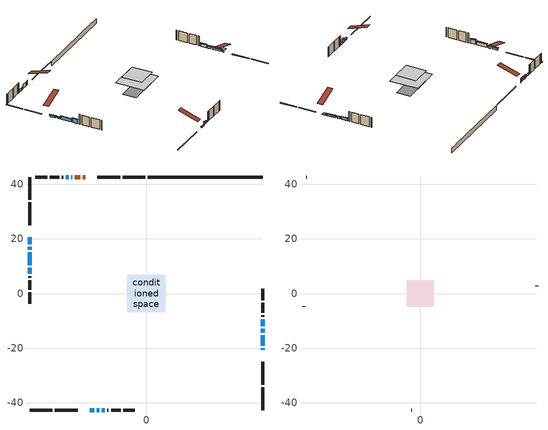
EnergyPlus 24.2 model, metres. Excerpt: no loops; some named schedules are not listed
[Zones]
conditioned space
 floor adiabatic (AdiabaticFloorConstruction): -6.95,-6.95 -6.95,6.95 6.95,6.95 6.95,-6.95 z2.9
 floor foundation (Slab1 construction): -7.21,-3.31 -7.21,3.31 7.21,3.31 7.21,-3.31 z-1.83
 wall outside (RimJoist1 construction): -0.3,42.69 -8.6,42.69 / -42.69,-42.69 -34.39,-42.69 / -42.69,42.69 -42.69,34.39 / 42.69,-42.69 42.69,-34.39 z0.46:0.76
 wall outside (RimJoist2 construction): -9.53,42.69 -17.94,42.69 / -33.46,-42.69 -25.05,-42.69 / -42.69,33.46 -42.69,25.05 / 42.69,-33.46 42.69,-25.05 z0.46:0.76
 wall outside (AdiabaticWallConstruction 1): -22.33,42.69 -23.19,42.69 / -24.12,42.69 -26.2,42.69 z0.46:2.49
 wall outside (AdiabaticWallConstruction): 42.69,-20.66 42.69,-20.05 z0.46:1.22; 42.69,-19.12 42.69,-15.31 / 42.69,-14.38 42.69,-12.86 z0.46:1.32; -42.69,20.66 -42.69,18.02 z0.46:1.27; -42.69,17.09 -42.69,16.07 / -16.31,-42.69 -15.29,-42.69 z0.46:1.28; -27.13,42.69 -27.51,42.69 / -28.44,42.69 -29.52,42.69 z0.46:1.68; -20.66,-42.69 -19.03,-42.69 z0.46:0.82; 42.69,-11.93 42.69,-9.39 z0.46:1.81; -42.69,15.14 -42.69,10.37 z0.46:1.98; -42.69,9.44 -42.69,7.31 z0.46:2.49; -18.1,-42.69 -17.24,-42.69 z0.46:1.99
 wall outside (Wall1 construction): -30.45,42.69 -30.97,42.69 / -14.37,-42.69 -13.85,-42.69 / -42.69,6.38 -42.69,5.86 / 42.69,-8.46 42.69,-7.94 z0.46:5.34
 wall outside (Wall2 construction): -31.9,42.69 -35.44,42.69 / -12.92,-42.69 -9.37,-42.69 / -42.69,4.93 -42.69,1.38 / 42.69,-7.01 42.69,-3.47 z0.46:5.34
 wall outside (Wall3 construction): -36.37,42.69 -40.63,42.69 / -8.44,-42.69 -4.18,-42.69 / -42.69,0.46 -42.69,-3.81 / 42.69,-2.54 42.69,1.72 z0.46:5.34
 wall foundation (FoundationWall1 construction): 0.63,42.69,-1.83 0.63,42.69,0.46 38.49,42.69,0.46 38.49,42.69,0.32 42.69,42.69,0.32 42.69,42.69,-1.83
 window (WindowConstruction 10): 42.69,-20.66 42.69,-20.05 z0.46:1.22
 window (WindowConstruction 6): 42.69,-19.12 42.69,-15.31 z0.46:1.32
 window (WindowConstruction 7): 42.69,-14.38 42.69,-12.86 z0.46:1.32
 window (WindowConstruction 8): -42.69,20.66 -42.69,18.02 z0.46:1.27
 window (WindowConstruction 9): -42.69,17.09 -42.69,16.07 z0.46:1.27
 window (WindowConstruction 11): -27.13,42.69 -27.51,42.69 z0.46:1.68
 window (WindowConstruction 12): -20.66,-42.69 -19.03,-42.69 z0.46:0.82
 window (WindowConstruction): 42.69,-11.93 42.69,-9.39 z0.46:1.81
 window (WindowConstruction 1): -28.44,42.69 -29.52,42.69 z0.46:1.68
 window (WindowConstruction 2): -42.69,15.14 -42.69,10.37 z0.46:1.98
 window (WindowConstruction 3): -42.69,9.44 -42.69,7.31 z0.46:2.49
 window (WindowConstruction 4): -18.1,-42.69 -17.24,-42.69 z0.46:1.98
 window (WindowConstruction 5): -16.31,-42.69 -15.3,-42.69 z0.46:1.27
 door (Door): -22.33,42.69 -23.19,42.69 z0.46:2.49
 door (Door 1): -24.12,42.69 -26.2,42.69 z0.46:2.49
 ceiling adiabatic (AdiabaticFloorConstruction): 6.95,-6.95 6.95,6.95 -6.95,6.95 -6.95,-6.95 z2.9
attic - vented
 floor to conditioned space (Floor1 construction Reversed): -4.95,-4.95 -4.95,4.95 4.95,4.95 4.95,-4.95 z5.34
 wall outside (Wall4 construction): -41.56,42.69 -41.76,42.69 / -3.25,-42.69 -3.05,-42.69 / -42.69,-4.74 -42.69,-4.94 / 42.69,2.65 42.69,2.86 z0.46:5.34
 roof outside (Roof1 construction): -21.41,42.69,5.34 -21.41,33.06,8.55 -18.87,33.06,8.55 -18.87,42.69,5.34; -21.59,-42.69,5.34 -21.59,-33.06,8.55 -24.13,-33.06,8.55 -24.13,-42.69,5.34; -42.69,21.59,5.34 -33.06,21.59,8.55 -33.06,24.13,8.55 -42.69,24.13,5.34; 42.69,-21.59,5.34 33.06,-21.59,8.55 33.06,-24.13,8.55 42.69,-24.13,5.34
shading: 42.69,-19.81 42.69,-20.9 44.52,-20.9 44.52,-19.81 z1.46; 42.69,-15.07 42.69,-19.36 43.3,-19.36 43.3,-15.07 z1.56; 42.69,-12.62 42.69,-14.62 43.3,-14.62 43.3,-12.62 z1.56; -42.69,17.78 -42.69,20.9 -43.3,20.9 -43.3,17.78 z1.51; -42.69,15.83 -42.69,17.33 -43.3,17.33 -43.3,15.83 z1.51; -18.79,-42.69 -20.9,-42.69 -20.9,-43.3 -18.79,-43.3 z1.06; 42.69,-9.15 42.69,-12.17 42.99,-12.17 42.99,-9.15 z2.05; -42.69,10.13 -42.69,15.39 -43.3,15.39 -43.3,10.13 z2.22; -42.69,7.07 -42.69,9.68 -43.3,9.68 -43.3,7.07 z2.73; -17,-42.69 -18.34,-42.69 -18.34,-43.3 -17,-43.3 z2.22; -15.05,-42.69 -16.55,-42.69 -16.55,-43.3 -15.05,-43.3 z1.51
[Building]
Building 1: Terrain=Suburbs
[Site:Location]
London AP_ON: Latitude {deg}=43.03; Longitude {deg}=-81.15; Time Zone {hr}=-5; Elevation {m}=278; Keep Site Location Information=Yes
[Site:GroundTemperature:Shallow]
3.98693, 1.93205, 1.76749, 2.74264, 6.6573, 10.5537, 13.9317, 16.0716, 16.2534, 14.513, 11.2211, 7.44421
[Site:WaterMainsTemperature]
Calculation Method=Schedule; Temperature Schedule=mains temperature schedule
[Material] Roughness=Rough; Thermal Absorptance=0.9
Name | Thickness {m} | Conductivity {W/m-K} | Density {kg/m3} | Specific Heat {J/kg-K} | Solar Absorptance | Visible Absorptance
asphalt or fiberglass shingles | 0.00635 | 0.162714 | 1121.4 | 1465.45 | 0.4 | 0.4
ceiling loosefill ins | 0.0846667 | 0.0480833 | 16.02 | 1046.75 | 0.7 | 0.7
ceiling stud and cavity | 0.1397 | 0.0992955 | 65.682 | 1177.47 | 0.7 | 0.7
concrete 4.0 in. | 0.1016 | 1.803125 | 2242.8 | 837.4 | 0.7 | 0.7
concrete 8.0 in. | 0.2032 | 1.803125 | 2242.8 | 837.4 | 0.7 | 0.7
door material | 0.04445 | 0.053851 | 512.64 | 1214.23 | 0.7 | 0.7
exterior vertical ins | 0.0457286 | 0.029427 | 32.04 | 1214.23 | 0.7 | 0.7
floor covering | 0.0127 | 0.0433444 | 54.468 | 1339.84 | 0.6 | 0.6
floor rigid ins; wall rigid ins | 0.512978 | 0.029427 | 32.04 | 1214.23 | 0.7 | 0.7
floor stud and cavity | 0.1397 | 1.75129 | 37.0049 | 1207.88 | 0.7 | 0.7
furniture material conditioned space 1 | 0.1524 | 0.115458 | 640.8 | 1214.23 | 0.6 | 0.6
gypsum board | 0.0127 | 0.160291 | 801 | 837.4 | 0.6 | 0.6
gypsum board 1 | 0.0127 | 0.160291 | 801 | 837.4 | 0.7 | 0.7
osb sheathing 0.5 in. | 0.0127 | 0.115458 | 512.64 | 1214.23 | 0.7 | 0.7
osb sheathing 0.75 in. | 0.01905 | 0.115458 | 512.64 | 1214.23 | 0.7 | 0.7
osb sheathing 2.0 in. | 0.0508 | 0.115458 | 512.64 | 1214.23 | 0.7 | 0.7
rim joist rigid ins | 0.051816 | 0.029427 | 32.04 | 1214.23 | 0.7 | 0.7
rim joist stud and cavity | 0.0508 | 0.0402607 | 125.044 | 1163.47 | 0.6 | 0.6
rim joist stud and cavity 1 | 0.0508 | 0.0451784 | 125.044 | 1163.47 | 0.6 | 0.6
wall stud and cavity | 0.1397 | 0.0968724 | 139.0536 | 1170.24 | 0.7 | 0.7
wall stud and cavity 1 | 0.1397 | 0.0819611 | 139.0536 | 1170.24 | 0.7 | 0.7
wall stud and cavity 2 | 0.1397 | 0.0940029 | 139.0536 | 1170.24 | 0.7 | 0.7
wall stud and cavity 3 | 0.0889 | 6.9971 | 50.32683 | 1063.81 | 0.6 | 0.6
wall stud and cavity 4 | 0.0889 | 0.380278 | 52.3479 | 1209.89 | 0.7 | 0.7
wall stud and cavity 5 | 0.0889 | 0.391764 | 83.0341 | 1211.67 | 0.7 | 0.7
wood siding | 0.0254 | 0.102417 | 544.68 | 1172.36 | 0.4 | 0.4
wood siding 1 | 0.00254 | 0.102417 | 544.68 | 1172.36 | 0.4 | 0.4
wood siding 2; wood siding 3; wood siding 4 | 0.0254 | 0.102417 | 544.68 | 1172.36 | 0.7 | 0.7
[WindowMaterial:SimpleGlazingSystem]
Name | U-Factor {W/m2-K} | Solar Heat Gain Coefficient
WindowMaterial | 2.6556 | 0.59
WindowMaterial 1 | 2.71749 | 0.55
WindowMaterial 2 | 2.64935 | 0.59
WindowMaterial 3 | 2.76746 | 0.51
WindowMaterial 4 | 2.86625 | 0.43
WindowMaterial 5 | 2.909975 | 0.39
WindowMaterial 6 | 2.75837 | 0.49
WindowMaterial 7 | 2.77541 | 0.48
WindowMaterial 8 | 4.30847 | 0.65
WindowMaterial 9 | 2.975272 | 0.31
[Construction]
AdiabaticFloorConstruction: floor stud and cavity, floor rigid ins, osb sheathing 0.75 in., floor covering
AdiabaticWallConstruction: wood siding 3, wall rigid ins, wall stud and cavity 4, gypsum board
AdiabaticWallConstruction 1: wood siding 4, wall rigid ins, wall stud and cavity 4, gypsum board
Door; Door 1: door material
Floor1 construction Reversed: gypsum board, ceiling stud and cavity, ceiling loosefill ins
FoundationWall1 construction: concrete 8.0 in., gypsum board 1
furniture construction conditioned space 1: furniture material conditioned space 1
PartitionWallConstruction: gypsum board, wall stud and cavity 5, gypsum board
RimJoist1 construction: wood siding 2, rim joist rigid ins, osb sheathing 2.0 in., rim joist stud and cavity
RimJoist2 construction: wood siding 2, osb sheathing 2.0 in., rim joist stud and cavity 1
Roof1 construction: asphalt or fiberglass shingles
Slab1 construction: concrete 4.0 in.
Wall1 construction: wood siding, osb sheathing 0.5 in., wall stud and cavity, gypsum board
Wall2 construction: wood siding, osb sheathing 0.5 in., wall stud and cavity 1, gypsum board
Wall3 construction: wood siding, osb sheathing 0.5 in., wall stud and cavity 2, gypsum board
Wall4 construction: wood siding 1, wall stud and cavity 3
WindowConstruction: WindowMaterial
WindowConstruction 1; WindowConstruction 4: WindowMaterial 1
WindowConstruction 10; WindowConstruction 11: WindowMaterial 8
WindowConstruction 12: WindowMaterial 9
WindowConstruction 2: WindowMaterial 2
WindowConstruction 3: WindowMaterial 3
WindowConstruction 5; WindowConstruction 9: WindowMaterial 4
WindowConstruction 6: WindowMaterial 5
WindowConstruction 7: WindowMaterial 6
WindowConstruction 8: WindowMaterial 7
[Zone] Multiplier=1; Part of Total Floor Area=Yes
Name | Volume {m3}
attic - vented | 51.0532
conditioned space | 722.1
[Space]
Name | Zone | Volume {m3}
attic - vented 1 | attic - vented | 51.0532
conditioned space 1 | conditioned space | 722.1
[ZoneInfiltration:EffectiveLeakageArea]
infil attic - vented 1: Zone or Space=attic - vented 1; Schedule=Always On Discrete; Effective Air Leakage Area {cm2}=4272; Stack Coefficient=0.000562509; Wind Coefficient=1.60245e-05
[ZoneMixing]
whole house fan mix: Zone or Space=attic - vented; Schedule=Always On Continuous; Design Flow Rate Calculation Method=Flow/Zone; Design Flow Rate {m3/s}=0; Source Zone or Space=conditioned space
[SurfaceProperty:ExposedFoundationPerimeter]
Slab1: Exposed Perimeter Calculation Method=TotalExposedPerimeter; Total Exposed Perimeter {m}=42.062
[InternalMass] Zone or ZoneList=conditioned space; Space or SpaceList=conditioned space 1
Name | Construction | Surface Area {m2}
furniture mass conditioned space 1 | furniture construction conditioned space 1 | 115.5
partition wall mass | PartitionWallConstruction | 288.75
[Lights]
interior lighting: Zone or ZoneList or Space or SpaceList=conditioned space 1; Schedule=interior lighting schedule; Design Level Calculation Method=LightingLevel; Lighting Level {W}=343.2; Return Air Fraction=0; Fraction Radiant=0.6; Fraction Visible=0.2; Fraction Replaceable=1
[People]
occupants: Zone or ZoneList or Space or SpaceList=conditioned space 1; Number of People Schedule=occupants schedule; Number of People Calculation Method=People; Number of People=3; Fraction Radiant=0.314171; Sensible Heat Fraction=0.56303; Activity Level Schedule=occupants activity schedule; Carbon Dioxide Generation Rate {m3/s-W}=0; Enable ASHRAE 55 Comfort Warnings=No; Mean Radiant Temperature Calculation Type=EnclosureAveraged
[ElectricEquipment] Zone or ZoneList or Space or SpaceList=conditioned space 1; Design Level Calculation Method=EquipmentLevel
Name | Schedule | Design Level {W} | Fraction Latent | Fraction Radiant | Fraction Lost
clothes dryer | clothes dryer schedule | 140.772 | 0.015 | 0.081 | 0.85
clothes washer | clothes washer schedule | 32.1985 | 0.03 | 0.162 | 0.7
cooking range | cooking range schedule | 215.147 | 0.08 | 0.432 | 0.2
dishwasher | dishwasher schedule | 66.8632 | 0.3 | 0.18 | 0.4
fridge | fridge schedule | 72.9452 | 0 | 0.6 | 0
mech vent bath fan 0 | mech vent bath fan 0 schedule | 50.2 | 0 | 0 | 1
mech vent bath fan 1 | mech vent bath fan 1 schedule | 50.2 | 0 | 0 | 1
mech vent house fan | mech vent house fan schedule | 0 | 0 | 0 | 1
mech vent house fan cfis | mech vent house fan cfis schedule | 0 | 0 | 0 | 0
mech vent range fan 0 | mech vent range fan 0 schedule | 57 | 0 | 0 | 1
misc plug loads | misc plug loads schedule | 494.7 | 0.045 | 0.513 | 0.1
whole house fan | Always On Discrete | 0 | 0 | 0 | 1
[OtherEquipment] Zone or ZoneList or Space or SpaceList=conditioned space 1; Design Level Calculation Method=EquipmentLevel
Name | Fuel Type | Schedule | Design Level {W} | Fraction Latent | Fraction Radiant | Fraction Lost
clothes dryer 1 | Electricity | clothes dryer schedule | 0 | 0.015 | 0.081 | 0.85
cooking range 1 | Electricity | cooking range schedule | 0 | 0.08 | 0.432 | 0.2
general water use latent | None | general water use schedule | 62.594 | 1 | 0 | 0
general water use sensible | None | general water use schedule | -61.6891 | 0 | 0.6 | 0
mech vent house fan latent load | None | Always On Discrete | 0 | 1 | 0 | 0
mech vent house fan sensible load | None | Always On Discrete | 0 | 0 | 0 | 0
water heater energy adjustment1 | NaturalGas | Always On Discrete | 0.01 | 0 | 0 | 1
[ZoneInfiltration:DesignFlowRate] Zone or ZoneList or Space or SpaceList=conditioned space 1; Schedule=Always On Discrete; Design Flow Rate Calculation Method=Flow/Zone; Design Flow Rate {m3/s}=0
infil flow; natural vent flow; whole house fan flow
[AvailabilityManager:Scheduled]
central ac and furnace airloop Availability Manager: Schedule=Always On Discrete
[Foundation:Kiva]
Foundation Kiva 1: Initial Indoor Air Temperature {C}=18; Wall Height Above Grade {m}=0.460004; Wall Depth Below Slab {m}=0.2032; Custom Block Material Name 1=exterior vertical ins; Custom Block Depth 1 {m}=2.28999; Custom Block X Position 1 {m}=0.2159; Custom Block Z Position 1 {m}=0
[Foundation:Kiva:Settings]
Soil Conductivity {W/m-K}=0.849921; Soil Density {kg/m3}=1842.3; Soil Specific Heat {J/kg-K}=418.7; Ground Solar Absorptivity=0.9; Ground Thermal Absorptivity=0.9; Ground Surface Roughness {m}=0.03; Far-Field Width {m}=40; Deep-Ground Boundary Condition=ZeroFlux; Deep-Ground Depth {m}=40; Minimum Cell Dimension {m}=0.2; Maximum Cell Growth Coefficient=3; Simulation Timestep=Timestep
[Exterior:Lights]
exterior lighting: Schedule=exterior lighting schedule; Design Level {W}=75.6
[EnergyManagementSystem:GlobalVariable]
central_ac_and_furnace_airloop_Fan_RTF
infil_program_Qfan
infil_program_Qinf
natural_vent_program_Qnv
natural_vent_program_Qwhf
[EnergyManagementSystem:Sensor]
Name | Output:Variable or Output:Meter Index Key | Output:Variable or Output:Meter
airflow_gain | infil flow | Infiltration Sensible Heat Gain Energy
airflow_gain_1 | natural vent flow | Infiltration Sensible Heat Gain Energy
airflow_gain_2 | whole house fan flow | Infiltration Sensible Heat Gain Energy
airflow_loss | infil flow | Infiltration Sensible Heat Loss Energy
airflow_loss_1 | natural vent flow | Infiltration Sensible Heat Loss Energy
airflow_loss_2 | whole house fan flow | Infiltration Sensible Heat Loss Energy
clg_load_cond |  | Cooling:EnergyTransfer:Zone:CONDITIONED SPACE
clg_sp_s; clg_sp_s_1 | cooling setpoint | Schedule Value
clothes_dryer_exhaust_0_sch_s | clothes dryer exhaust 0 schedule | Schedule Value
cool_season | cooling season schedule | Schedule Value
htg_load_cond |  | Heating:EnergyTransfer:Zone:CONDITIONED SPACE
htg_sp_s; htg_sp_s_1 | heating setpoint | Schedule Value
ig_ee_conv | clothes dryer | Electric Equipment Convective Heating Energy
ig_ee_conv_2 | cooking range | Electric Equipment Convective Heating Energy
ig_ee_conv_4 | fridge | Electric Equipment Convective Heating Energy
ig_ee_conv_5 | misc plug loads | Electric Equipment Convective Heating Energy
ig_ee_conv_6 | whole house fan | Electric Equipment Convective Heating Energy
ig_ee_rad | clothes dryer | Electric Equipment Radiant Heating Energy
ig_ee_rad_2 | cooking range | Electric Equipment Radiant Heating Energy
ig_ee_rad_4 | fridge | Electric Equipment Radiant Heating Energy
ig_ee_rad_5 | misc plug loads | Electric Equipment Radiant Heating Energy
ig_ee_rad_6 | whole house fan | Electric Equipment Radiant Heating Energy
ig_lgt_conv | interior lighting | Lights Convective Heating Energy
ig_lgt_rad | interior lighting | Lights Radiant Heating Energy
ig_lgt_vis | interior lighting | Lights Visible Radiation Heating Energy
ig_oe_conv | clothes dryer 1 | Other Equipment Convective Heating Energy
ig_oe_conv_1 | cooking range 1 | Other Equipment Convective Heating Energy
ig_oe_conv_2 | general water use latent | Other Equipment Convective Heating Energy
ig_oe_conv_3 | general water use sensible | Other Equipment Convective Heating Energy
ig_oe_conv_4 | water heater energy adjustment1 | Other Equipment Convective Heating Energy
ig_oe_rad | clothes dryer 1 | Other Equipment Radiant Heating Energy
ig_oe_rad_1 | cooking range 1 | Other Equipment Radiant Heating Energy
ig_oe_rad_2 | general water use latent | Other Equipment Radiant Heating Energy
ig_oe_rad_3 | general water use sensible | Other Equipment Radiant Heating Energy
ig_oe_rad_4 | water heater energy adjustment1 | Other Equipment Radiant Heating Energy
ig_ppl_conv | occupants | People Convective Heating Energy
ig_ppl_rad | occupants | People Radiant Heating Energy
im_conv | furniture mass conditioned space 1 | Surface Inside Face Convection Heat Gain Energy
im_conv_1 | partition wall mass | Surface Inside Face Convection Heat Gain Energy
im_ig | furniture mass conditioned space 1 | Surface Inside Face Internal Gains Radiation Heat Gain Energy
im_ig_1 | partition wall mass | Surface Inside Face Internal Gains Radiation Heat Gain Energy
im_lgt | furniture mass conditioned space 1 | Surface Inside Face Lights Radiation Heat Gain Energy
im_lgt_1 | partition wall mass | Surface Inside Face Lights Radiation Heat Gain Energy
im_sol | furniture mass conditioned space 1 | Surface Inside Face Solar Radiation Heat Gain Energy
im_sol_1 | partition wall mass | Surface Inside Face Solar Radiation Heat Gain Energy
im_surf | furniture mass conditioned space 1 | Surface Inside Face Net Surface Thermal Radiation Heat Gain Energy
im_surf_1 | partition wall mass | Surface Inside Face Net Surface Thermal Radiation Heat Gain Energy
mech_vent_bath_fan_0_sch_s | mech vent bath fan 0 schedule | Schedule Value
mech_vent_bath_fan_1_sch_s | mech vent bath fan 1 schedule | Schedule Value
mech_vent_range_fan_0_sch_s | mech vent range fan 0 schedule | Schedule Value
mv_conv | mech vent bath fan 0 | Electric Equipment Convective Heating Energy
mv_conv_1 | mech vent bath fan 1 | Electric Equipment Convective Heating Energy
mv_conv_2 | mech vent house fan | Electric Equipment Convective Heating Energy
mv_conv_3 | mech vent house fan cfis | Electric Equipment Convective Heating Energy
mv_conv_4 | mech vent range fan 0 | Electric Equipment Convective Heating Energy
mv_conv_5 | mech vent house fan latent load | Other Equipment Convective Heating Energy
mv_conv_6 | mech vent house fan sensible load | Other Equipment Convective Heating Energy
mv_rad | mech vent bath fan 0 | Electric Equipment Radiant Heating Energy
mv_rad_1 | mech vent bath fan 1 | Electric Equipment Radiant Heating Energy
mv_rad_2 | mech vent house fan | Electric Equipment Radiant Heating Energy
mv_rad_3 | mech vent house fan cfis | Electric Equipment Radiant Heating Energy
mv_rad_4 | mech vent range fan 0 | Electric Equipment Radiant Heating Energy
mv_rad_5 | mech vent house fan latent load | Other Equipment Radiant Heating Energy
mv_rad_6 | mech vent house fan sensible load | Other Equipment Radiant Heating Energy
natural_vent_s | natural vent schedule | Schedule Value
out_pb_s |  | Site Outdoor Air Barometric Pressure
out_wt_s |  | Site Outdoor Air Humidity Ratio
site_vw_s |  | Site Wind Speed
ss_back_out | Window1 | Surface Window Shortwave from Zone Back Out Window Heat Transfer Rate
ss_back_out_1 | Window10 | Surface Window Shortwave from Zone Back Out Window Heat Transfer Rate
ss_back_out_10 | Window7 | Surface Window Shortwave from Zone Back Out Window Heat Transfer Rate
ss_back_out_11 | Window8 | Surface Window Shortwave from Zone Back Out Window Heat Transfer Rate
ss_back_out_12 | Window9 | Surface Window Shortwave from Zone Back Out Window Heat Transfer Rate
ss_back_out_2 | Window16 | Surface Window Shortwave from Zone Back Out Window Heat Transfer Rate
ss_back_out_3 | Window17 | Surface Window Shortwave from Zone Back Out Window Heat Transfer Rate
ss_back_out_4 | Window19 | Surface Window Shortwave from Zone Back Out Window Heat Transfer Rate
ss_back_out_5 | Window2 | Surface Window Shortwave from Zone Back Out Window Heat Transfer Rate
ss_back_out_6 | Window20 | Surface Window Shortwave from Zone Back Out Window Heat Transfer Rate
ss_back_out_7 | Window3 | Surface Window Shortwave from Zone Back Out Window Heat Transfer Rate
ss_back_out_8 | Window4 | Surface Window Shortwave from Zone Back Out Window Heat Transfer Rate
ss_back_out_9 | Window5 | Surface Window Shortwave from Zone Back Out Window Heat Transfer Rate
ss_conv | Door1 | Surface Inside Face Convection Heat Gain Energy
ss_conv_1 | Door2 | Surface Inside Face Convection Heat Gain Energy
ss_conv_10 | Window4 | Surface Inside Face Convection Heat Gain Energy
ss_conv_11 | Window5 | Surface Inside Face Convection Heat Gain Energy
ss_conv_12 | Window7 | Surface Inside Face Convection Heat Gain Energy
ss_conv_13 | Window8 | Surface Inside Face Convection Heat Gain Energy
ss_conv_14 | Window9 | Surface Inside Face Convection Heat Gain Energy
ss_conv_2 | Window1 | Surface Inside Face Convection Heat Gain Energy
ss_conv_3 | Window10 | Surface Inside Face Convection Heat Gain Energy
ss_conv_4 | Window16 | Surface Inside Face Convection Heat Gain Energy
ss_conv_5 | Window17 | Surface Inside Face Convection Heat Gain Energy
ss_conv_6 | Window19 | Surface Inside Face Convection Heat Gain Energy
ss_conv_7 | Window2 | Surface Inside Face Convection Heat Gain Energy
ss_conv_8 | Window20 | Surface Inside Face Convection Heat Gain Energy
ss_conv_9 | Window3 | Surface Inside Face Convection Heat Gain Energy
ss_ig | Door1 | Surface Inside Face Internal Gains Radiation Heat Gain Energy
ss_ig_1 | Door2 | Surface Inside Face Internal Gains Radiation Heat Gain Energy
ss_ig_10 | Window4 | Surface Inside Face Internal Gains Radiation Heat Gain Energy
ss_ig_11 | Window5 | Surface Inside Face Internal Gains Radiation Heat Gain Energy
ss_ig_12 | Window7 | Surface Inside Face Internal Gains Radiation Heat Gain Energy
ss_ig_13 | Window8 | Surface Inside Face Internal Gains Radiation Heat Gain Energy
ss_ig_14 | Window9 | Surface Inside Face Internal Gains Radiation Heat Gain Energy
ss_ig_2 | Window1 | Surface Inside Face Internal Gains Radiation Heat Gain Energy
ss_ig_3 | Window10 | Surface Inside Face Internal Gains Radiation Heat Gain Energy
ss_ig_4 | Window16 | Surface Inside Face Internal Gains Radiation Heat Gain Energy
ss_ig_5 | Window17 | Surface Inside Face Internal Gains Radiation Heat Gain Energy
ss_ig_6 | Window19 | Surface Inside Face Internal Gains Radiation Heat Gain Energy
ss_ig_7 | Window2 | Surface Inside Face Internal Gains Radiation Heat Gain Energy
ss_ig_8 | Window20 | Surface Inside Face Internal Gains Radiation Heat Gain Energy
ss_ig_9 | Window3 | Surface Inside Face Internal Gains Radiation Heat Gain Energy
ss_lgt | Door1 | Surface Inside Face Lights Radiation Heat Gain Energy
ss_lgt_1 | Door2 | Surface Inside Face Lights Radiation Heat Gain Energy
ss_sol | Door1 | Surface Inside Face Solar Radiation Heat Gain Energy
ss_sol_1 | Door2 | Surface Inside Face Solar Radiation Heat Gain Energy
ss_surf | Door1 | Surface Inside Face Net Surface Thermal Radiation Heat Gain Energy
ss_surf_1 | Door2 | Surface Inside Face Net Surface Thermal Radiation Heat Gain Energy
ss_surf_10 | Window4 | Surface Inside Face Net Surface Thermal Radiation Heat Gain Energy
ss_surf_11 | Window5 | Surface Inside Face Net Surface Thermal Radiation Heat Gain Energy
ss_surf_12 | Window7 | Surface Inside Face Net Surface Thermal Radiation Heat Gain Energy
ss_surf_13 | Window8 | Surface Inside Face Net Surface Thermal Radiation Heat Gain Energy
ss_surf_14 | Window9 | Surface Inside Face Net Surface Thermal Radiation Heat Gain Energy
ss_surf_2 | Window1 | Surface Inside Face Net Surface Thermal Radiation Heat Gain Energy
ss_surf_3 | Window10 | Surface Inside Face Net Surface Thermal Radiation Heat Gain Energy
ss_surf_4 | Window16 | Surface Inside Face Net Surface Thermal Radiation Heat Gain Energy
ss_surf_5 | Window17 | Surface Inside Face Net Surface Thermal Radiation Heat Gain Energy
ss_surf_6 | Window19 | Surface Inside Face Net Surface Thermal Radiation Heat Gain Energy
ss_surf_7 | Window2 | Surface Inside Face Net Surface Thermal Radiation Heat Gain Energy
ss_surf_8 | Window20 | Surface Inside Face Net Surface Thermal Radiation Heat Gain Energy
ss_surf_9 | Window3 | Surface Inside Face Net Surface Thermal Radiation Heat Gain Energy
ss_trans_in | Window1 | Surface Window Transmitted Solar Radiation Rate
ss_trans_in_1 | Window10 | Surface Window Transmitted Solar Radiation Rate
ss_trans_in_10 | Window7 | Surface Window Transmitted Solar Radiation Rate
ss_trans_in_11 | Window8 | Surface Window Transmitted Solar Radiation Rate
ss_trans_in_12 | Window9 | Surface Window Transmitted Solar Radiation Rate
ss_trans_in_2 | Window16 | Surface Window Transmitted Solar Radiation Rate
ss_trans_in_3 | Window17 | Surface Window Transmitted Solar Radiation Rate
ss_trans_in_4 | Window19 | Surface Window Transmitted Solar Radiation Rate
ss_trans_in_5 | Window2 | Surface Window Transmitted Solar Radiation Rate
ss_trans_in_6 | Window20 | Surface Window Transmitted Solar Radiation Rate
ss_trans_in_7 | Window3 | Surface Window Transmitted Solar Radiation Rate
ss_trans_in_8 | Window4 | Surface Window Transmitted Solar Radiation Rate
ss_trans_in_9 | Window5 | Surface Window Transmitted Solar Radiation Rate
ss_trans_out | Window1 | Surface Inside Face Initial Transmitted Diffuse Transmitted Out Window Solar Radiation Rate
ss_trans_out_1 | Window10 | Surface Inside Face Initial Transmitted Diffuse Transmitted Out Window Solar Radiation Rate
